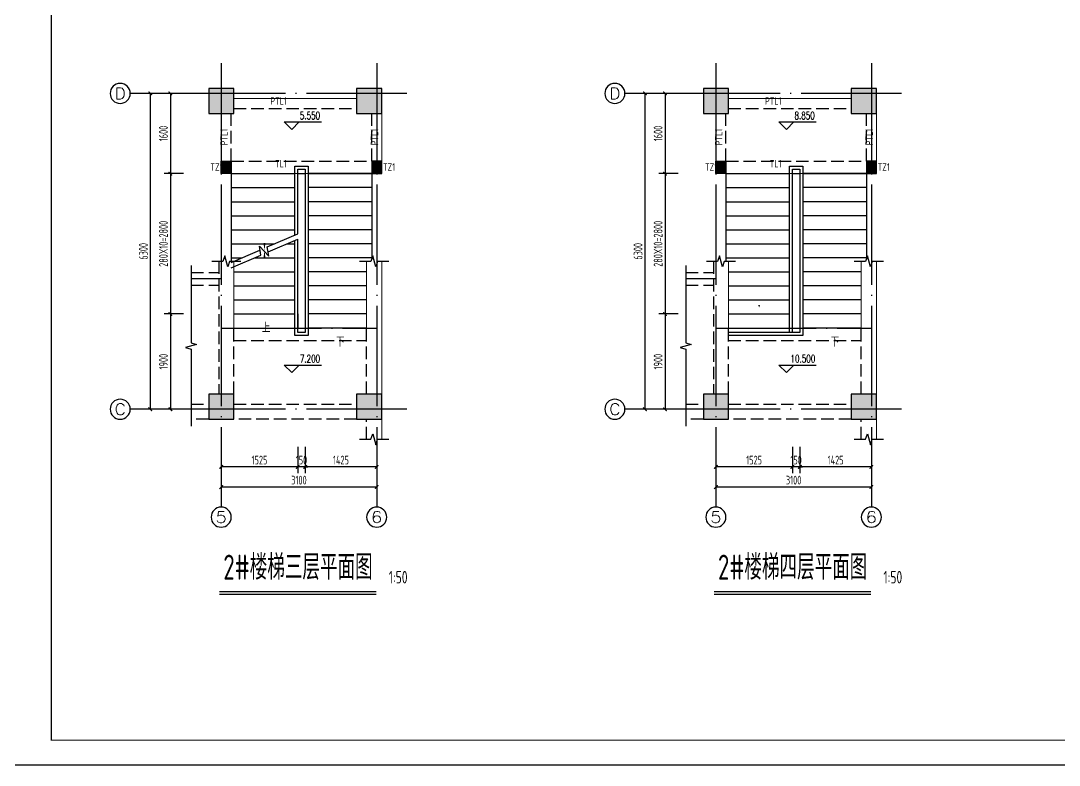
# Model space of a CAD drawing. Extents: x 9732137 to 18866768, y -962146 to 246094.
# Drawn here: x 9777696 to 9798401, y -648106 to -633256 of the extents above; entities that cross this region are included whole.
import ezdxf
from ezdxf.enums import TextEntityAlignment as Align

# ---------------------------------------------------------------- set-up
doc = ezdxf.new("R2010")
doc.units = 0
doc.header["$LTSCALE"] = 1000
for name, pattern in [('3', [500, 300, -200]), ('DASH', [0.35, 0.25, -0.1]), ('DOTE', [2.4200000000000004, 2, -0.2, 0.02, -0.2])]:
    doc.linetypes.add(name, pattern=pattern)
doc.layers.get('0').update_dxf_attribs({"linetype": 'CONTINUOUS'})
doc.layers.get('Defpoints').update_dxf_attribs({"linetype": 'CONTINUOUS'})
for name, color, linetype in [('1507', 6, 'CONTINUOUS'), ('AXIS', 1, 'DOTE'), ('AXIS_NUM', 7, 'CONTINUOUS'), ('AXIS_TEXT', 7, 'CONTINUOUS'), ('BORDER', 7, 'CONTINUOUS'), ('COLU', 7, 'CONTINUOUS'), ('DIM_ELEV', 3, 'CONTINUOUS'), ('DIM_SYMB', 3, 'CONTINUOUS'), ('NUM', 7, 'CONTINUOUS'), ('PUB_DIM', 3, 'CONTINUOUS'), ('PUB_TEXT', 7, 'CONTINUOUS'), ('STAIR', 2, 'CONTINUOUS'), ('THIN', 7, 'CONTINUOUS'), ('柱涂实', 54, 'CONTINUOUS'), ('梁虚线', 134, '3')]:
    doc.layers.add(name, color=color, linetype=linetype)
doc.layers.add('梁', color=4, linetype='CONTINUOUS', lineweight=18)
doc.styles.add('_TCH_AXIS', font='COMPLEX', dxfattribs={"bigfont": 'GBCBIG'})
doc.styles.add('_TCH_DIM', font='SIMPLEX', dxfattribs={"bigfont": 'GBCBIG'})
doc.styles.add('COMPLEX', font='COMPLEX')
doc.styles.add('DIM_FONT', font='SIMPLEX', dxfattribs={"width": 0.7, "bigfont": 'GBCBIG'})
doc.styles.add('TSSD_Label', font='Tssdeng.shx', dxfattribs={"width": 0.7, "bigfont": 'hztxt.shx'})
doc.styles.add('TSSD_Norm', font='Tssdeng.shx', dxfattribs={"width": 0.7, "bigfont": 'hztxt.shx'})
doc.styles.add('TSSD_Rein', font='Tssdeng.shx', dxfattribs={"width": 0.7, "bigfont": 'hztxt.shx'})
doc.dimstyles.new('_TCH_ARCH&&50', dxfattribs={"dimscale": 0.5, "dimtxt": 350, "dimasz": 100, "dimexe": 250, "dimexo": 300, "dimgap": 100, "dimtad": 1, "dimdec": 0, "dimzin": 0, "dimdsep": 46, "dimtxsty": 'DIM_FONT', "dimblk": 'ARCHTICK', "dimcen": 0.09, "dimclrt": 7, "dimazin": 2, "dimtfac": 1, "dimtdec": 0, "dimtix": 1, "dimtmove": 2, "dimatfit": 3, "dimfxl": 1, "dimtolj": 1, "dimtzin": 0, "dimarcsym": 0})

# ---------------------------------------------------------------- blocks, each defined once
blk = doc.blocks.new('_ArchTick')
at = {"color": 0, "linetype": 'ByBlock', "const_width": 0.5}
blk.add_lwpolyline([(-0.7071067811865476, -0.7071067811865476), (0.7071067811865476, 0.7071067811865476)], dxfattribs=at)
blk = doc.blocks.new('*D637')
at = {"layer": 'Defpoints', "color": 0}
for p in [(9780842.430678522, -634705.1994844822), (9780278.402950436, -641005.1994844824), (9780842.430678522, -641005.1994844824)]:
    blk.add_point(p, dxfattribs=at)
at = {"layer": 'PUB_DIM', "color": 0, "lineweight": -2}
for p, q in [((9780692.430678522, -634705.1994844822), (9780153.402950436, -634705.1994844822)), ((9780278.402950436, -634705.1994844822), (9780278.402950436, -641005.1994844824)), ((9780692.430678522, -641005.1994844824), (9780153.402950436, -641005.1994844824))]:
    blk.add_line(p, q, dxfattribs=at)
at = {"layer": 'PUB_DIM', "color": 0, "lineweight": -2, "xscale": 50, "yscale": 50, "zscale": 50}
for p, rotation in [((9780278.402950436, -634705.1994844822), 90), ((9780278.402950436, -641005.1994844824), 270)]:
    blk.add_blockref('_ArchTick', p, dxfattribs=dict(at, rotation=rotation))
at = {"layer": 'PUB_DIM', "color": 7, "insert": (9780140.902950436, -637855.1994844807), "char_height": 175, "attachment_point": 5, "rotation": 90, "style": 'TSSD_Rein'}
blk.add_mtext('\\A1;6300', dxfattribs=at)
blk = doc.blocks.new('*D638')
at = {"layer": 'Defpoints', "color": 0}
for p in [(9781092.430678522, -639105.1994844817), (9780678.402950436, -641005.1994844824), (9781092.430678522, -641005.1994844824)]:
    blk.add_point(p, dxfattribs=at)
at = {"layer": 'PUB_DIM', "color": 0, "lineweight": -2}
for p, q in [((9780942.430678522, -639105.1994844817), (9780553.402950436, -639105.1994844817)), ((9780678.402950436, -639105.1994844817), (9780678.402950436, -641005.1994844824)), ((9780942.430678522, -641005.1994844824), (9780553.402950436, -641005.1994844824))]:
    blk.add_line(p, q, dxfattribs=at)
at = {"layer": 'PUB_DIM', "color": 0, "lineweight": -2, "xscale": 50, "yscale": 50, "zscale": 50}
for p, rotation in [((9780678.402950436, -639105.1994844817), 90), ((9780678.402950436, -641005.1994844824), 270)]:
    blk.add_blockref('_ArchTick', p, dxfattribs=dict(at, rotation=rotation))
at = {"layer": 'PUB_DIM', "color": 7, "insert": (9780540.902950436, -640055.1994844804), "char_height": 175, "attachment_point": 5, "rotation": 90, "style": 'TSSD_Rein'}
blk.add_mtext('\\A1;1900', dxfattribs=at)
blk = doc.blocks.new('*D639')
at = {"layer": 'Defpoints', "color": 0}
for p in [(9781092.430678522, -636305.1989962012), (9780678.402950436, -639105.1994844817), (9781092.430678522, -639105.1994844817)]:
    blk.add_point(p, dxfattribs=at)
at = {"layer": 'PUB_DIM', "color": 0, "lineweight": -2}
for p, q in [((9780942.430678522, -636305.1989962012), (9780553.402950436, -636305.1989962012)), ((9780678.402950436, -636305.1989962012), (9780678.402950436, -639105.1994844817)), ((9780942.430678522, -639105.1994844817), (9780553.402950436, -639105.1994844817))]:
    blk.add_line(p, q, dxfattribs=at)
at = {"layer": 'PUB_DIM', "color": 0, "lineweight": -2, "xscale": 50, "yscale": 50, "zscale": 50}
for p, rotation in [((9780678.402950436, -636305.1989962012), 90), ((9780678.402950436, -639105.1994844817), 270)]:
    blk.add_blockref('_ArchTick', p, dxfattribs=dict(at, rotation=rotation))
at = {"layer": 'PUB_DIM', "color": 7, "insert": (9780540.902950436, -637705.1992403398), "char_height": 175, "attachment_point": 5, "rotation": 90, "style": 'TSSD_Rein'}
blk.add_mtext('\\A1;280X10=2800', dxfattribs=at)
blk = doc.blocks.new('*D640')
at = {"layer": 'Defpoints', "color": 0}
for p in [(9781092.430678522, -634705.1994844824), (9780678.402950436, -636305.1989962012), (9781092.430678522, -636305.1989962012)]:
    blk.add_point(p, dxfattribs=at)
at = {"layer": 'PUB_DIM', "color": 0, "lineweight": -2}
for p, q in [((9780942.430678522, -634705.1994844824), (9780553.402950436, -634705.1994844824)), ((9780678.402950436, -634705.1994844824), (9780678.402950436, -636305.1989962012)), ((9780942.430678522, -636305.1989962012), (9780553.402950436, -636305.1989962012))]:
    blk.add_line(p, q, dxfattribs=at)
at = {"layer": 'PUB_DIM', "color": 0, "lineweight": -2, "xscale": 50, "yscale": 50, "zscale": 50}
for p, rotation in [((9780678.402950436, -634705.1994844824), 90), ((9780678.402950436, -636305.1989962012), 270)]:
    blk.add_blockref('_ArchTick', p, dxfattribs=dict(at, rotation=rotation))
at = {"layer": 'PUB_DIM', "color": 7, "insert": (9780540.902950436, -635505.1992403402), "char_height": 175, "attachment_point": 5, "rotation": 90, "style": 'TSSD_Rein'}
blk.add_mtext('\\A1;1600', dxfattribs=at)
blk = doc.blocks.new('_AXISO')
blk.add_circle((0, 0), 0.5)
at = {"layer": 'AXIS_TEXT', "style": 'COMPLEX', "width": 1.041666666666667}
blk.add_attdef('A', text='', height=0.56, dxfattribs=at).set_placement((-0.25, -0.28), (0.25, -0.28), align=Align.FIT)
blk = doc.blocks.new('*D641')
at = {"layer": 'Defpoints', "color": 0}
for p in [(9781692.430678522, -642005.1994844826), (9784792.430678522, -642005.1994844826), (9781692.430678522, -642556.889027602)]:
    blk.add_point(p, dxfattribs=at)
at = {"layer": 'PUB_DIM', "color": 0, "lineweight": -2}
for p, q in [((9781692.430678522, -642155.1994844826), (9781692.430678522, -642681.889027602)), ((9784792.430678522, -642155.1994844826), (9784792.430678522, -642681.889027602)), ((9784792.430678522, -642556.889027602), (9781692.430678522, -642556.889027602))]:
    blk.add_line(p, q, dxfattribs=at)
at = {"layer": 'PUB_DIM', "color": 0, "lineweight": -2, "xscale": 50, "yscale": 50, "zscale": 50, "rotation": 180}
blk.add_blockref('_ArchTick', (9781692.430678522, -642556.889027602), dxfattribs=at)
at = {"layer": 'PUB_DIM', "color": 0, "lineweight": -2, "xscale": 50, "yscale": 50, "zscale": 50}
blk.add_blockref('_ArchTick', (9784792.430678522, -642556.889027602), dxfattribs=at)
at = {"layer": 'PUB_DIM', "color": 7, "insert": (9783242.430678522, -642419.389027602), "char_height": 175, "attachment_point": 5, "style": 'TSSD_Rein'}
blk.add_mtext('\\A1;3100', dxfattribs=at)
blk = doc.blocks.new('*D642')
at = {"layer": 'Defpoints', "color": 0}
for p in [(9783367.430678524, -641605.1994844826), (9784792.430678522, -641605.1994844824), (9783367.430678524, -642156.8890276018)]:
    blk.add_point(p, dxfattribs=at)
at = {"layer": 'PUB_DIM', "color": 0, "lineweight": -2}
for p, q in [((9783367.430678524, -641755.1994844826), (9783367.430678524, -642281.8890276018)), ((9784792.430678522, -641755.1994844824), (9784792.430678522, -642281.8890276016)), ((9784792.430678522, -642156.8890276016), (9783367.430678524, -642156.8890276018))]:
    blk.add_line(p, q, dxfattribs=at)
at = {"layer": 'PUB_DIM', "color": 0, "lineweight": -2, "xscale": 50, "yscale": 50, "zscale": 50}
for p, rotation in [((9783367.430678524, -642156.8890276018), 180.0000000000094), ((9784792.430678522, -642156.8890276016), 9.352518759442319e-12)]:
    blk.add_blockref('_ArchTick', p, dxfattribs=dict(at, rotation=rotation))
at = {"layer": 'PUB_DIM', "color": 7, "insert": (9784079.930678524, -642019.3890276017), "char_height": 175, "attachment_point": 5, "style": 'TSSD_Rein'}
blk.add_mtext('\\A1;1425', dxfattribs=at)
blk = doc.blocks.new('*D643')
at = {"layer": 'Defpoints', "color": 0}
for p in [(9783217.430678524, -641605.1994844826), (9783367.430678524, -641605.1994844826), (9783217.430678524, -642156.889027602)]:
    blk.add_point(p, dxfattribs=at)
at = {"layer": 'PUB_DIM', "color": 0, "lineweight": -2}
for p, q in [((9783217.430678524, -641755.1994844826), (9783217.430678524, -642281.889027602)), ((9783367.430678524, -641755.1994844826), (9783367.430678524, -642281.889027602)), ((9783217.430678524, -642156.889027602), (9783167.430678524, -642156.889027602)), ((9783367.430678524, -642156.889027602), (9783217.430678524, -642156.889027602)), ((9783367.430678524, -642156.889027602), (9783417.430678524, -642156.889027602))]:
    blk.add_line(p, q, dxfattribs=at)
at = {"layer": 'PUB_DIM', "color": 0, "lineweight": -2, "xscale": 50, "yscale": 50, "zscale": 50}
blk.add_blockref('_ArchTick', (9783217.430678524, -642156.889027602), dxfattribs=at)
at = {"layer": 'PUB_DIM', "color": 0, "lineweight": -2, "xscale": 50, "yscale": 50, "zscale": 50, "rotation": 180}
blk.add_blockref('_ArchTick', (9783367.430678524, -642156.889027602), dxfattribs=at)
at = {"layer": 'PUB_DIM', "color": 7, "insert": (9783292.430678524, -642019.389027602), "char_height": 175, "attachment_point": 5, "style": 'TSSD_Rein'}
blk.add_mtext('\\A1;150', dxfattribs=at)
blk = doc.blocks.new('*D644')
at = {"layer": 'Defpoints', "color": 0}
for p in [(9781692.430678522, -641605.1994844826), (9783217.430678524, -641605.1994844826), (9781692.430678522, -642156.889027602)]:
    blk.add_point(p, dxfattribs=at)
at = {"layer": 'PUB_DIM', "color": 0, "lineweight": -2}
for p, q in [((9781692.430678522, -641755.1994844826), (9781692.430678522, -642281.889027602)), ((9783217.430678524, -641755.1994844826), (9783217.430678524, -642281.889027602)), ((9783217.430678524, -642156.889027602), (9781692.430678522, -642156.889027602))]:
    blk.add_line(p, q, dxfattribs=at)
at = {"layer": 'PUB_DIM', "color": 0, "lineweight": -2, "xscale": 50, "yscale": 50, "zscale": 50, "rotation": 180}
blk.add_blockref('_ArchTick', (9781692.430678522, -642156.889027602), dxfattribs=at)
at = {"layer": 'PUB_DIM', "color": 0, "lineweight": -2, "xscale": 50, "yscale": 50, "zscale": 50}
blk.add_blockref('_ArchTick', (9783217.430678524, -642156.889027602), dxfattribs=at)
at = {"layer": 'PUB_DIM', "color": 7, "insert": (9782454.930678524, -642019.389027602), "char_height": 175, "attachment_point": 5, "style": 'TSSD_Rein'}
blk.add_mtext('\\A1;1525', dxfattribs=at)
blk = doc.blocks.new('*D645')
at = {"layer": 'Defpoints', "color": 0}
for p in [(9790705.190028021, -634705.1994844822), (9790141.162299935, -641005.1994844824), (9790705.190028021, -641005.1994844824)]:
    blk.add_point(p, dxfattribs=at)
at = {"layer": 'PUB_DIM', "color": 0, "lineweight": -2}
for p, q in [((9790555.190028021, -634705.1994844822), (9790016.162299935, -634705.1994844822)), ((9790141.162299935, -634705.1994844822), (9790141.162299935, -641005.1994844824)), ((9790555.190028021, -641005.1994844824), (9790016.162299935, -641005.1994844824))]:
    blk.add_line(p, q, dxfattribs=at)
at = {"layer": 'PUB_DIM', "color": 0, "lineweight": -2, "xscale": 50, "yscale": 50, "zscale": 50}
for p, rotation in [((9790141.162299935, -634705.1994844822), 90), ((9790141.162299935, -641005.1994844824), 270)]:
    blk.add_blockref('_ArchTick', p, dxfattribs=dict(at, rotation=rotation))
at = {"layer": 'PUB_DIM', "color": 7, "insert": (9790003.662299935, -637855.1994844807), "char_height": 175, "attachment_point": 5, "rotation": 90, "style": 'TSSD_Rein'}
blk.add_mtext('\\A1;6300', dxfattribs=at)
blk = doc.blocks.new('*D646')
at = {"layer": 'Defpoints', "color": 0}
for p in [(9790955.190028021, -639105.1994844817), (9790541.162299935, -641005.1994844824), (9790955.190028021, -641005.1994844824)]:
    blk.add_point(p, dxfattribs=at)
at = {"layer": 'PUB_DIM', "color": 0, "lineweight": -2}
for p, q in [((9790805.190028021, -639105.1994844817), (9790416.162299935, -639105.1994844817)), ((9790541.162299935, -639105.1994844817), (9790541.162299935, -641005.1994844824)), ((9790805.190028021, -641005.1994844824), (9790416.162299935, -641005.1994844824))]:
    blk.add_line(p, q, dxfattribs=at)
at = {"layer": 'PUB_DIM', "color": 0, "lineweight": -2, "xscale": 50, "yscale": 50, "zscale": 50}
for p, rotation in [((9790541.162299935, -639105.1994844817), 90), ((9790541.162299935, -641005.1994844824), 270)]:
    blk.add_blockref('_ArchTick', p, dxfattribs=dict(at, rotation=rotation))
at = {"layer": 'PUB_DIM', "color": 7, "insert": (9790403.662299935, -640055.1994844804), "char_height": 175, "attachment_point": 5, "rotation": 90, "style": 'TSSD_Rein'}
blk.add_mtext('\\A1;1900', dxfattribs=at)
blk = doc.blocks.new('*D647')
at = {"layer": 'Defpoints', "color": 0}
for p in [(9790955.190028021, -636305.1989962012), (9790541.162299935, -639105.1994844817), (9790955.190028021, -639105.1994844817)]:
    blk.add_point(p, dxfattribs=at)
at = {"layer": 'PUB_DIM', "color": 0, "lineweight": -2}
for p, q in [((9790805.190028021, -636305.1989962012), (9790416.162299935, -636305.1989962012)), ((9790541.162299935, -636305.1989962012), (9790541.162299935, -639105.1994844817)), ((9790805.190028021, -639105.1994844817), (9790416.162299935, -639105.1994844817))]:
    blk.add_line(p, q, dxfattribs=at)
at = {"layer": 'PUB_DIM', "color": 0, "lineweight": -2, "xscale": 50, "yscale": 50, "zscale": 50}
for p, rotation in [((9790541.162299935, -636305.1989962012), 90), ((9790541.162299935, -639105.1994844817), 270)]:
    blk.add_blockref('_ArchTick', p, dxfattribs=dict(at, rotation=rotation))
at = {"layer": 'PUB_DIM', "color": 7, "insert": (9790403.662299935, -637705.1992403398), "char_height": 175, "attachment_point": 5, "rotation": 90, "style": 'TSSD_Rein'}
blk.add_mtext('\\A1;280X10=2800', dxfattribs=at)
blk = doc.blocks.new('*D648')
at = {"layer": 'Defpoints', "color": 0}
for p in [(9790955.190028021, -634705.1994844824), (9790541.162299935, -636305.1989962012), (9790955.190028021, -636305.1989962012)]:
    blk.add_point(p, dxfattribs=at)
at = {"layer": 'PUB_DIM', "color": 0, "lineweight": -2}
for p, q in [((9790805.190028021, -634705.1994844824), (9790416.162299935, -634705.1994844824)), ((9790541.162299935, -634705.1994844824), (9790541.162299935, -636305.1989962012)), ((9790805.190028021, -636305.1989962012), (9790416.162299935, -636305.1989962012))]:
    blk.add_line(p, q, dxfattribs=at)
at = {"layer": 'PUB_DIM', "color": 0, "lineweight": -2, "xscale": 50, "yscale": 50, "zscale": 50}
for p, rotation in [((9790541.162299935, -634705.1994844824), 90), ((9790541.162299935, -636305.1989962012), 270)]:
    blk.add_blockref('_ArchTick', p, dxfattribs=dict(at, rotation=rotation))
at = {"layer": 'PUB_DIM', "color": 7, "insert": (9790403.662299935, -635505.1992403402), "char_height": 175, "attachment_point": 5, "rotation": 90, "style": 'TSSD_Rein'}
blk.add_mtext('\\A1;1600', dxfattribs=at)
blk = doc.blocks.new('*D649')
at = {"layer": 'Defpoints', "color": 0}
for p in [(9791555.190028021, -642005.1994844826), (9794655.190028021, -642005.1994844826), (9791555.190028021, -642556.889027602)]:
    blk.add_point(p, dxfattribs=at)
at = {"layer": 'PUB_DIM', "color": 0, "lineweight": -2}
for p, q in [((9791555.190028021, -642155.1994844826), (9791555.190028021, -642681.889027602)), ((9794655.190028021, -642155.1994844826), (9794655.190028021, -642681.889027602)), ((9794655.190028021, -642556.889027602), (9791555.190028021, -642556.889027602))]:
    blk.add_line(p, q, dxfattribs=at)
at = {"layer": 'PUB_DIM', "color": 0, "lineweight": -2, "xscale": 50, "yscale": 50, "zscale": 50, "rotation": 180}
blk.add_blockref('_ArchTick', (9791555.190028021, -642556.889027602), dxfattribs=at)
at = {"layer": 'PUB_DIM', "color": 0, "lineweight": -2, "xscale": 50, "yscale": 50, "zscale": 50}
blk.add_blockref('_ArchTick', (9794655.190028021, -642556.889027602), dxfattribs=at)
at = {"layer": 'PUB_DIM', "color": 7, "insert": (9793105.190028021, -642419.389027602), "char_height": 175, "attachment_point": 5, "style": 'TSSD_Rein'}
blk.add_mtext('\\A1;3100', dxfattribs=at)
blk = doc.blocks.new('*D650')
at = {"layer": 'Defpoints', "color": 0}
for p in [(9793230.190028023, -641605.1994844826), (9794655.190028021, -641605.1994844824), (9793230.190028023, -642156.8890276018)]:
    blk.add_point(p, dxfattribs=at)
at = {"layer": 'PUB_DIM', "color": 0, "lineweight": -2}
for p, q in [((9793230.190028023, -641755.1994844826), (9793230.190028023, -642281.8890276018)), ((9794655.190028021, -641755.1994844824), (9794655.190028021, -642281.8890276016)), ((9794655.190028021, -642156.8890276016), (9793230.190028023, -642156.8890276018))]:
    blk.add_line(p, q, dxfattribs=at)
at = {"layer": 'PUB_DIM', "color": 0, "lineweight": -2, "xscale": 50, "yscale": 50, "zscale": 50}
for p, rotation in [((9793230.190028023, -642156.8890276018), 180.0000000000094), ((9794655.190028021, -642156.8890276016), 9.352518759442319e-12)]:
    blk.add_blockref('_ArchTick', p, dxfattribs=dict(at, rotation=rotation))
at = {"layer": 'PUB_DIM', "color": 7, "insert": (9793942.690028023, -642019.3890276017), "char_height": 175, "attachment_point": 5, "style": 'TSSD_Rein'}
blk.add_mtext('\\A1;1425', dxfattribs=at)
blk = doc.blocks.new('*D651')
at = {"layer": 'Defpoints', "color": 0}
for p in [(9793080.190028023, -641605.1994844826), (9793230.190028023, -641605.1994844826), (9793080.190028023, -642156.889027602)]:
    blk.add_point(p, dxfattribs=at)
at = {"layer": 'PUB_DIM', "color": 0, "lineweight": -2}
for p, q in [((9793080.190028023, -641755.1994844826), (9793080.190028023, -642281.889027602)), ((9793230.190028023, -641755.1994844826), (9793230.190028023, -642281.889027602)), ((9793080.190028023, -642156.889027602), (9793030.190028023, -642156.889027602)), ((9793230.190028023, -642156.889027602), (9793080.190028023, -642156.889027602)), ((9793230.190028023, -642156.889027602), (9793280.190028023, -642156.889027602))]:
    blk.add_line(p, q, dxfattribs=at)
at = {"layer": 'PUB_DIM', "color": 0, "lineweight": -2, "xscale": 50, "yscale": 50, "zscale": 50}
blk.add_blockref('_ArchTick', (9793080.190028023, -642156.889027602), dxfattribs=at)
at = {"layer": 'PUB_DIM', "color": 0, "lineweight": -2, "xscale": 50, "yscale": 50, "zscale": 50, "rotation": 180}
blk.add_blockref('_ArchTick', (9793230.190028023, -642156.889027602), dxfattribs=at)
at = {"layer": 'PUB_DIM', "color": 7, "insert": (9793155.190028023, -642019.389027602), "char_height": 175, "attachment_point": 5, "style": 'TSSD_Rein'}
blk.add_mtext('\\A1;150', dxfattribs=at)
blk = doc.blocks.new('*D652')
at = {"layer": 'Defpoints', "color": 0}
for p in [(9791555.190028021, -641605.1994844826), (9793080.190028023, -641605.1994844826), (9791555.190028021, -642156.889027602)]:
    blk.add_point(p, dxfattribs=at)
at = {"layer": 'PUB_DIM', "color": 0, "lineweight": -2}
for p, q in [((9791555.190028021, -641755.1994844826), (9791555.190028021, -642281.889027602)), ((9793080.190028023, -641755.1994844826), (9793080.190028023, -642281.889027602)), ((9793080.190028023, -642156.889027602), (9791555.190028021, -642156.889027602))]:
    blk.add_line(p, q, dxfattribs=at)
at = {"layer": 'PUB_DIM', "color": 0, "lineweight": -2, "xscale": 50, "yscale": 50, "zscale": 50, "rotation": 180}
blk.add_blockref('_ArchTick', (9791555.190028021, -642156.889027602), dxfattribs=at)
at = {"layer": 'PUB_DIM', "color": 0, "lineweight": -2, "xscale": 50, "yscale": 50, "zscale": 50}
blk.add_blockref('_ArchTick', (9793080.190028023, -642156.889027602), dxfattribs=at)
at = {"layer": 'PUB_DIM', "color": 7, "insert": (9792317.690028023, -642019.389027602), "char_height": 175, "attachment_point": 5, "style": 'TSSD_Rein'}
blk.add_mtext('\\A1;1525', dxfattribs=at)

msp = doc.modelspace()

# ---------------------------------------------------------------- hatches: boundary and pattern name
at = {"layer": '1507'}
for points in [[(9781892.430679964, -636305.1994881008), (9781692.430682007, -636305.1994881008), (9781692.430682007, -636055.1994881008), (9781892.430679964, -636055.1994881008)], [(9784692.430679964, -636305.1994881008), (9784892.43067792, -636305.1994881008), (9784892.43067792, -636055.1994881008), (9784692.430679964, -636055.1994881008)], [(9791755.190029463, -636305.1994881008), (9791555.190031506, -636305.1994881008), (9791555.190031506, -636055.1994881008), (9791755.190029463, -636055.1994881008)], [(9794555.190029463, -636305.1994881008), (9794755.19002742, -636305.1994881008), (9794755.19002742, -636055.1994881008), (9794555.190029463, -636055.1994881008)]]:
    msp.add_hatch(color=256, dxfattribs=at).paths.add_polyline_path(points)
at = {"layer": '柱涂实'}
for points in [[(9781942.430678522, -635105.1994844824), (9781942.430678522, -634605.1994844824), (9781442.430678522, -634605.1994844824), (9781442.430678522, -635105.1994844824)], [(9784892.430678522, -635105.1994844824), (9784892.430678522, -634605.1994844824), (9784392.430678522, -634605.1994844824), (9784392.430678522, -635105.1994844824)], [(9791805.190028021, -635105.1994844824), (9791805.190028021, -634605.1994844824), (9791305.190028021, -634605.1994844824), (9791305.190028021, -635105.1994844824)], [(9794755.190028021, -635105.1994844824), (9794755.190028021, -634605.1994844824), (9794255.190028021, -634605.1994844824), (9794255.190028021, -635105.1994844824)], [(9781942.430678522, -641205.1994844824), (9781942.430678522, -640705.1994844824), (9781442.430678522, -640705.1994844824), (9781442.430678522, -641205.1994844824)], [(9784892.430678522, -641205.1994844824), (9784892.430678522, -640705.1994844824), (9784392.430678522, -640705.1994844824), (9784392.430678522, -641205.1994844824)], [(9791805.190028021, -641205.1994844824), (9791805.190028021, -640705.1994844824), (9791305.190028021, -640705.1994844824), (9791305.190028021, -641205.1994844824)], [(9794755.190028021, -641205.1994844824), (9794755.190028021, -640705.1994844824), (9794255.190028021, -640705.1994844824), (9794255.190028021, -641205.1994844824)]]:
    msp.add_hatch(color=256, dxfattribs=at).paths.add_polyline_path(points)

# ---------------------------------------------------------------- linework, layer by layer
at = {"layer": '1507'}
for points in [[(9781892.430679964, -636305.1994881008), (9781692.430682007, -636305.1994881008), (9781692.430682007, -636055.1994881008), (9781892.430679964, -636055.1994881008)], [(9784692.430679964, -636305.1994881008), (9784892.43067792, -636305.1994881008), (9784892.43067792, -636055.1994881008), (9784692.430679964, -636055.1994881008)], [(9791755.190029463, -636305.1994881008), (9791555.190031506, -636305.1994881008), (9791555.190031506, -636055.1994881008), (9791755.190029463, -636055.1994881008)], [(9794555.190029463, -636305.1994881008), (9794755.19002742, -636305.1994881008), (9794755.19002742, -636055.1994881008), (9794555.190029463, -636055.1994881008)]]:
    msp.add_lwpolyline(points, close=True, dxfattribs=at)
at = {"layer": 'AXIS'}
for p, q in [((9781692.430678522, -634105.1994844824), (9781692.430678522, -641605.1994844824)), ((9784792.430678522, -634105.1994844824), (9784792.430678522, -641605.1994844824)), ((9791555.190028021, -634105.1994844824), (9791555.190028021, -641605.1994844824)), ((9794655.190028021, -634105.1994844824), (9794655.190028021, -641605.1994844824)), ((9785392.430678522, -634705.1994844824), (9781092.430678522, -634705.1994844824)), ((9795255.190028021, -634705.1994844824), (9790955.190028021, -634705.1994844824)), ((9781692.430678522, -638405.1994844824), (9781092.430678522, -638405.1994844824)), ((9791555.190028021, -638405.1994844824), (9790955.190028021, -638405.1994844824)), ((9781692.430678522, -639385.1994844824, 1e-08), (9784792.430678522, -639385.1994844824, 1e-08)), ((9791555.190028021, -639385.1994844824, 1e-08), (9794655.190028021, -639385.1994844824, 1e-08)), ((9785392.430678522, -641005.1994844824), (9781092.430678522, -641005.1994844824)), ((9795255.190028021, -641005.1994844824), (9790955.190028021, -641005.1994844824))]:
    msp.add_line(p, q, dxfattribs=at)
at = {"layer": 'AXIS_NUM'}
for p, q in [((9781092.430678522, -634705.1994844824), (9779878.402950436, -634705.1994844822)), ((9790955.190028021, -634705.1994844824), (9789741.162299935, -634705.1994844822)), ((9781092.430678522, -641005.1994844824), (9779878.402950436, -641005.1994844824)), ((9790955.190028021, -641005.1994844824), (9789741.162299935, -641005.1994844824)), ((9781692.430678522, -641605.1994844824), (9781692.430678522, -642956.889027602)), ((9784792.430678522, -641605.1994844824), (9784792.430678522, -642956.889027602)), ((9791555.190028021, -641605.1994844824), (9791555.190028021, -642956.889027602)), ((9794655.190028021, -641605.1994844824), (9794655.190028021, -642956.889027602))]:
    msp.add_line(p, q, dxfattribs=at)
at = {"layer": 'BORDER'}
msp.add_lwpolyline([(9777056.781800099, -648106.2808422018), (9777056.781800099, -618406.2808422018), (9819106.781800099, -618406.2808422018), (9819106.781800099, -648106.2808422018)], close=True, dxfattribs=at)
at = {"layer": 'BORDER', "const_width": 25}
msp.add_lwpolyline([(9778306.781800099, -647606.2808422018), (9778306.781800099, -618906.2808422018), (9818606.781800099, -618906.2808422018), (9818606.781800099, -647606.2808422018)], close=True, dxfattribs=at)
at = {"layer": 'COLU', "ltscale": 0.9999999776482582, "elevation": 1e-08}
for points in [[(9781942.430678522, -635105.1994844824), (9781942.430678522, -634605.1994844824), (9781442.430678522, -634605.1994844824), (9781442.430678522, -635105.1994844824)], [(9784892.430678522, -635105.1994844824), (9784892.430678522, -634605.1994844824), (9784392.430678522, -634605.1994844824), (9784392.430678522, -635105.1994844824)], [(9791805.190028021, -635105.1994844824), (9791805.190028021, -634605.1994844824), (9791305.190028021, -634605.1994844824), (9791305.190028021, -635105.1994844824)], [(9794755.190028021, -635105.1994844824), (9794755.190028021, -634605.1994844824), (9794255.190028021, -634605.1994844824), (9794255.190028021, -635105.1994844824)], [(9781942.430678522, -641205.1994844824), (9781942.430678522, -640705.1994844824), (9781442.430678522, -640705.1994844824), (9781442.430678522, -641205.1994844824)], [(9784892.430678522, -641205.1994844824), (9784892.430678522, -640705.1994844824), (9784392.430678522, -640705.1994844824), (9784392.430678522, -641205.1994844824)], [(9791805.190028021, -641205.1994844824), (9791805.190028021, -640705.1994844824), (9791305.190028021, -640705.1994844824), (9791305.190028021, -641205.1994844824)], [(9794755.190028021, -641205.1994844824), (9794755.190028021, -640705.1994844824), (9794255.190028021, -640705.1994844824), (9794255.190028021, -641205.1994844824)]]:
    msp.add_lwpolyline(points, close=True, dxfattribs=at)
at = {"layer": 'DIM_ELEV'}
for p, q in [((9783097.671531746, -635425.2568976923), (9782947.671531746, -635275.2568976923)), ((9782947.671531746, -635275.2568976923), (9783694.98993047, -635275.2568976923)), ((9783097.671531746, -635425.2568976923), (9783247.671531746, -635275.2568976923)), ((9792960.430881245, -635425.2568976923), (9792810.430881245, -635275.2568976923)), ((9792810.430881245, -635275.2568976923), (9793557.749279968, -635275.2568976923)), ((9792960.430881245, -635425.2568976923), (9793110.430881245, -635275.2568976923)), ((9783097.671531746, -640273.759136223), (9782947.671531746, -640123.759136223)), ((9782947.671531746, -640123.759136223), (9783694.98993047, -640123.759136223)), ((9783097.671531746, -640273.759136223), (9783247.671531746, -640123.759136223)), ((9792960.430881245, -640273.759136223), (9792810.430881245, -640123.759136223)), ((9792810.430881245, -640123.759136223), (9793557.749279968, -640123.759136223)), ((9792960.430881245, -640273.759136223), (9793110.430881245, -640123.759136223))]:
    msp.add_line(p, q, dxfattribs=at)
at = {"layer": 'DIM_SYMB', "color": 0}
for points in [[(9784029.930678627, -639525.1994842892, 0, 0, 0), (9784029.930678627, -635555.1994842892, 0, 0, 0), (9782554.930678627, -635555.1994842892, 0, 0, 0), (9782554.930678627, -637838.1639392963, 0, 40.00000000000001, 0), (9782554.930678627, -637688.1639392963, 0, 0, 0)], [(9793892.690028125, -639525.1994842892, 0, 0, 0), (9793892.690028125, -635555.1994842892, 0, 0, 0), (9792417.690028125, -635555.1994842892, 0, 0, 0), (9792417.690028144, -639077.0501316966, 0, 40.00000000000001, 0), (9792417.690028144, -638927.0501316966, 0, 0, 0)], [(9782554.930678627, -639245.1994842892, 0, 0, 0), (9782554.930678627, -637838.1639392963, 0, 40.00000000000001, 0), (9782554.930678627, -637988.1639392963, 0, 0, 0)]]:
    msp.add_lwpolyline(points, format="xyseb", dxfattribs=at)
at = {"layer": 'NUM', "const_width": 25}
for points in [[(9781655.206905894, -644644.0894591329), (9784783.816254273, -644644.0894591329)], [(9791517.966255393, -644644.0894591329), (9794646.575603772, -644644.0894591329)]]:
    msp.add_lwpolyline(points, dxfattribs=at)
at = {"layer": 'NUM'}
for points in [[(9781655.206905894, -644694.0894591329), (9784783.816254273, -644694.0894591329)], [(9791517.966255393, -644694.0894591329), (9794646.575603772, -644694.0894591329)]]:
    msp.add_lwpolyline(points, dxfattribs=at)
at = {"layer": 'STAIR'}
for p, q in [((9783157.430678226, -637529.3506427751), (9783157.430678481, -636155.1994830944)), ((9783157.430678481, -636155.1994830944), (9783427.430678776, -636155.1994830944)), ((9783217.430678824, -637503.3243343084), (9783217.430678776, -636215.1994877447)), ((9783217.430678776, -636215.1994877447), (9783367.430678776, -636215.1994877447)), ((9783367.430678776, -636215.1994877447), (9783367.430678776, -639475.1994830944)), ((9783427.430678776, -636155.1994830944), (9783427.430678776, -639535.1994830944)), ((9793020.190027364, -639475.1994830945), (9793020.19002798, -636155.1994830944)), ((9793020.19002798, -636155.1994830944), (9793290.190028274, -636155.1994830944)), ((9793080.190028394, -639475.1994830945), (9793080.190028274, -636215.1994877447)), ((9793080.190028274, -636215.1994877447), (9793230.190028274, -636215.1994877447)), ((9793230.190028274, -636215.1994877447), (9793230.190028274, -639475.1994830944)), ((9793290.190028274, -636155.1994830944), (9793290.190028274, -639535.1994830944)), ((9781892.430678627, -636305.1994842892), (9783157.430678226, -636305.1994842701)), ((9781892.430678627, -636305.1994842892), (9783157.430678228, -636305.1994842569)), ((9781892.430678627, -636305.1994842892), (9781892.430678627, -638056.3833834685)), ((9783217.430678582, -637503.3243344132), (9783217.430678627, -636305.1994842892)), ((9783217.430678824, -636305.1994842569), (9783367.430678738, -636305.1994846541)), ((9783367.430678627, -636305.1994842892), (9783367.430678627, -639385.1994842892)), ((9784692.430678627, -636305.1994842892), (9783427.430678805, -636305.1994842701)), ((9783427.430678805, -636305.1994846554), (9784692.430678627, -636305.1994842892)), ((9784692.430678627, -636305.1994842892), (9784692.430678627, -638009.2405259977)), ((9791755.190028125, -636305.1994842892), (9793020.190027725, -636305.1994842701)), ((9791755.190028125, -636305.1994842892), (9793020.190027727, -636305.1994842569)), ((9791755.190028125, -636305.1994842892), (9791755.190028125, -638056.3833834685)), ((9793080.19002808, -637503.3243344132), (9793080.190028125, -636305.1994842892)), ((9793080.190028323, -636305.1994842569), (9793230.190028237, -636305.1994846541)), ((9793230.190028125, -636305.1994842892), (9793230.190028125, -639385.1994842892)), ((9794555.190028125, -636305.1994842892), (9793290.190028304, -636305.1994842701)), ((9793290.190028304, -636305.1994846554), (9794555.190028125, -636305.1994842892)), ((9794555.190028125, -636305.1994842892), (9794555.190028125, -638009.2405259977)), ((9781892.430678627, -636585.1994842892), (9783157.430678226, -636585.1994842701)), ((9784692.430678627, -636585.1994842892), (9783427.430678805, -636585.1994842701)), ((9791755.190028125, -636585.1994842892), (9793020.190027725, -636585.1994842701)), ((9794555.190028125, -636585.1994842892), (9793290.190028304, -636585.1994842701)), ((9781892.430678627, -636865.1994842892), (9783157.430678226, -636865.1994842701)), ((9784692.430678627, -636865.1994842892), (9783427.430678805, -636865.1994842701)), ((9791755.190028125, -636865.1994842892), (9793020.190027725, -636865.1994842701)), ((9794555.190028125, -636865.1994842892), (9793290.190028304, -636865.1994842701)), ((9781892.430678627, -637145.1994842892), (9783157.430678226, -637145.1994842701)), ((9784692.430678627, -637145.1994842892), (9783427.430678805, -637145.1994842701)), ((9791755.190028125, -637145.1994842892), (9793020.190027725, -637145.1994842701)), ((9794555.190028125, -637145.1994842892), (9793290.190028304, -637145.1994842701)), ((9781892.430678627, -637425.1994842892), (9783157.430678226, -637425.1994842701)), ((9782611.433895653, -637766.1886526808), (9783217.430678582, -637503.3243352564)), ((9784692.430678627, -637425.1994842892), (9783427.430678805, -637425.1994842701)), ((9791755.190028125, -637425.1994842892), (9793020.190027725, -637425.1994842701)), ((9794555.190028125, -637425.1994842892), (9793290.190028304, -637425.1994842701)), ((9781892.430678627, -637705.1994842892), (9782752.035859538, -637705.1994843935)), ((9782626.646607898, -637868.5924659243), (9783217.430678582, -637612.32699496)), ((9783003.32619146, -637705.1994843895), (9783157.430678226, -637705.1994842701)), ((9783157.430678481, -639535.1994830944), (9783157.430678228, -637638.3533034604)), ((9783217.430678627, -639105.1994842892), (9783217.430678582, -637612.3269951834)), ((9783217.430678776, -639475.1994830944), (9783217.430678824, -637612.3269950786)), ((9784692.430678627, -637705.1994842892), (9783427.430678805, -637705.1994842701)), ((9791755.190028125, -637705.1994842892), (9793020.190027693, -637705.1994844427)), ((9794555.190028125, -637705.1994842892), (9793290.190028304, -637705.1994842701)), ((9781892.430678582, -638078.0719735122), (9782464.906637952, -637829.7480453626)), ((9781892.430678582, -638187.0746334472), (9782480.1193502, -637932.1518586302)), ((9782480.1193502, -637932.1518586302), (9782453.900007611, -637755.6572958289)), ((9782453.900007611, -637755.6572958289), (9782638.877628883, -637950.9251176167)), ((9782638.877628883, -637950.9251176167), (9782611.433895653, -637766.1886526808)), ((9781892.430678627, -637985.1994842892), (9782106.535165546, -637985.1994837199)), ((9782357.825500418, -637985.199483716), (9783157.430678226, -637985.1994842701)), ((9784692.430678627, -637985.1994842892), (9783427.430678805, -637985.1994842701)), ((9791755.190028125, -637985.1994842892), (9793020.190027641, -637985.1994809257)), ((9794555.190028125, -637985.1994842892), (9793290.190028304, -637985.1994842701)), ((9781942.430678522, -638265.1994842885), (9783157.430678226, -638265.1994842701)), ((9784592.430678522, -638265.1994842878), (9783427.430678805, -638265.1994842701)), ((9791805.190028021, -638265.1994842885), (9793020.190027725, -638265.1994842701)), ((9794455.190028021, -638265.1994842878), (9793290.190028304, -638265.1994842701)), ((9781942.430678522, -638545.1994842885), (9783157.430678226, -638545.1994842701)), ((9784592.430678522, -638545.1994842878), (9783427.430678805, -638545.1994842701)), ((9791805.190028021, -638545.1994842885), (9793020.190027725, -638545.1994842701)), ((9794455.190028021, -638545.1994842878), (9793290.190028304, -638545.1994842701)), ((9781942.430678522, -638825.1994842883), (9783157.430678226, -638825.1994842701)), ((9784592.430678522, -638825.1994842878), (9783427.430678805, -638825.1994842701)), ((9791805.190028021, -638825.1994842883), (9793020.190027725, -638825.1994842701)), ((9794455.190028021, -638825.1994842878), (9793290.190028304, -638825.1994842701)), ((9781942.430678522, -639105.1994842885), (9783157.430678226, -639105.1994842701)), ((9783217.430678627, -639105.1994842892), (9783217.430678627, -639385.1994842892)), ((9784592.430678522, -639105.1994842876), (9783427.430678805, -639105.1994842701)), ((9791805.190028021, -639105.1994842885), (9793020.190027725, -639105.1994842701)), ((9794455.190028021, -639105.1994842876), (9793290.190028304, -639105.1994842701)), ((9783217.430678627, -639385.1994842892), (9783367.430678627, -639385.1994842892)), ((9784592.430678522, -639385.1994842876), (9783427.430678805, -639385.1994842701)), ((9794455.190028021, -639385.1994842876), (9793290.190028304, -639385.1994842701)), ((9783427.430678776, -639535.1994830944), (9783157.430678481, -639535.1994830944)), ((9783367.430678776, -639475.1994830944), (9783217.430678776, -639475.1994830944)), ((9793230.190028274, -639475.1994830944), (9791805.190028021, -639475.1994830945)), ((9793290.190028274, -639535.1994830944), (9791805.190028021, -639535.1994830944))]:
    msp.add_line(p, q, dxfattribs=at)
at = {"layer": 'THIN'}
for points in [[(9781092.430678522, -638140.1994844824), (9781092.430678522, -639677.6994844824), (9781202.430678522, -639712.6994844824), (9780982.430678522, -639772.6994844824), (9781092.430678522, -639807.6994844824), (9781092.430678522, -641345.1994844824)], [(9782082.430678522, -638056.3833834685), (9781857.430678522, -638056.3833834685), (9781822.430678522, -638166.3833834685), (9781762.430678522, -637946.3833834685), (9781727.430678522, -638056.3833834685), (9781502.430678522, -638056.3833834685)], [(9790955.190028021, -638140.1994844824), (9790955.190028021, -639677.6994844824), (9791065.190028021, -639712.6994844824), (9790845.190028021, -639772.6994844824), (9790955.190028021, -639807.6994844824), (9790955.190028021, -641345.1994844824)], [(9791945.190028021, -638056.3833834685), (9791720.190028021, -638056.3833834685), (9791685.190028021, -638166.3833834685), (9791625.190028021, -637946.3833834685), (9791590.190028021, -638056.3833834685), (9791365.190028021, -638056.3833834685)], [(9784452.430678522, -641605.1994844824), (9784677.430678522, -641605.1994844824), (9784712.430678522, -641495.1994844824), (9784772.430678522, -641715.1994844824), (9784807.430678522, -641605.1994844824), (9785032.430678522, -641605.1994844824)], [(9794315.190028021, -641605.1994844824), (9794540.190028021, -641605.1994844824), (9794575.190028021, -641495.1994844824), (9794635.190028021, -641715.1994844824), (9794670.190028021, -641605.1994844824), (9794895.190028021, -641605.1994844824)]]:
    msp.add_lwpolyline(points, dxfattribs=at)
at = {"layer": 'THIN', "elevation": 1.00000000000016e-08}
for points in [[(9785032.430678522, -638056.3833834685), (9784807.430678522, -638056.3833834685), (9784772.430678522, -638166.3833834685), (9784712.430678522, -637946.3833834685), (9784677.430678522, -638056.3833834685), (9784452.430678522, -638056.3833834685)], [(9794895.190028021, -638056.3833834685), (9794670.190028021, -638056.3833834685), (9794635.190028021, -638166.3833834685), (9794575.190028021, -637946.3833834685), (9794540.190028021, -638056.3833834685), (9794315.190028021, -638056.3833834685)]]:
    msp.add_lwpolyline(points, dxfattribs=at)
at = {"layer": '柱涂实', "linetype": 'Continuous', "elevation": 1e-08}
for points in [[(9781942.430678522, -635105.1994844824), (9781942.430678522, -634605.1994844824), (9781442.430678522, -634605.1994844824), (9781442.430678522, -635105.1994844824)], [(9784892.430678522, -635105.1994844824), (9784892.430678522, -634605.1994844824), (9784392.430678522, -634605.1994844824), (9784392.430678522, -635105.1994844824)], [(9791805.190028021, -635105.1994844824), (9791805.190028021, -634605.1994844824), (9791305.190028021, -634605.1994844824), (9791305.190028021, -635105.1994844824)], [(9794755.190028021, -635105.1994844824), (9794755.190028021, -634605.1994844824), (9794255.190028021, -634605.1994844824), (9794255.190028021, -635105.1994844824)], [(9781942.430678522, -641205.1994844824), (9781942.430678522, -640705.1994844824), (9781442.430678522, -640705.1994844824), (9781442.430678522, -641205.1994844824)], [(9784892.430678522, -641205.1994844824), (9784892.430678522, -640705.1994844824), (9784392.430678522, -640705.1994844824), (9784392.430678522, -641205.1994844824)], [(9791805.190028021, -641205.1994844824), (9791805.190028021, -640705.1994844824), (9791305.190028021, -640705.1994844824), (9791305.190028021, -641205.1994844824)], [(9794755.190028021, -641205.1994844824), (9794755.190028021, -640705.1994844824), (9794255.190028021, -640705.1994844824), (9794255.190028021, -641205.1994844824)]]:
    msp.add_lwpolyline(points, close=True, dxfattribs=at)
at = {"layer": '梁', "ltscale": 0.9999999776482582}
for p, q in [((9781942.430678522, -634805.1994844824, 1e-08), (9784392.430678522, -634805.1994844824, 1e-08)), ((9791805.190028021, -634805.1994844824, 1e-08), (9794255.190028021, -634805.1994844824, 1e-08)), ((9781692.430682007, -636055.1994881008), (9781692.430682007, -635105.1994844843, 9.999999968235034e-09)), ((9784892.43067792, -636055.1994881008), (9784892.43067792, -635105.1994844843, 9.999999968235034e-09)), ((9791555.190031506, -636055.1994881008), (9791555.190031506, -635105.1994844843, 9.999999968235034e-09)), ((9794755.19002742, -636055.1994881008), (9794755.19002742, -635105.1994844843, 9.999999968235034e-09)), ((9781892.430679964, -636305.1994881008), (9784692.430679964, -636305.1994881008)), ((9791755.190029463, -636305.1994881008), (9794555.190029463, -636305.1994881008)), ((9781942.430678522, -639385.1994844824, 1e-08), (9781942.430678522, -638056.3833834685, 1e-08)), ((9784592.430678522, -639385.1994844824, 1e-08), (9784592.430678522, -638056.3833834685, 1e-08)), ((9784892.430678522, -638056.3833834685), (9784892.430678522, -640705.1994844824)), ((9791805.190028021, -639385.1994844824, 1e-08), (9791805.190028021, -638056.3833834685, 1e-08)), ((9794455.190028021, -639385.1994844824, 1e-08), (9794455.190028021, -638056.3833834685, 1e-08)), ((9794755.190028021, -638056.3833834685), (9794755.190028021, -640705.1994844824)), ((9781942.430678522, -639385.1994844824, 1e-08), (9784592.430678522, -639385.1994844824, 1e-08)), ((9791805.190028021, -639385.1994844824, 1e-08), (9794455.190028021, -639385.1994844824, 1e-08)), ((9784892.430678522, -641205.1994844824), (9784892.430678522, -641605.1994844824)), ((9794755.190028021, -641205.1994844824), (9794755.190028021, -641605.1994844824))]:
    msp.add_line(p, q, dxfattribs=at)
at = {"layer": '梁虚线', "linetype": 'DASH', "ltscale": 0.9999999776482582}
for p, q in [((9781942.430678522, -635005.1994844824, 1e-08), (9784392.430678522, -635005.1994844824, 1e-08)), ((9791805.190028021, -635005.1994844824, 1e-08), (9794255.190028021, -635005.1994844824, 1e-08)), ((9781892.430679964, -636055.1994881008), (9781892.430679964, -635105.1994844843, 9.999999968235034e-09)), ((9784692.430679964, -636055.1994881008), (9784692.430679964, -635105.1994844843, 9.999999968235034e-09)), ((9791755.190029463, -636055.1994881008), (9791755.190029463, -635105.1994844843, 9.999999968235034e-09)), ((9794555.190029463, -636055.1994881008), (9794555.190029463, -635105.1994844843, 9.999999968235034e-09)), ((9781892.430679964, -636055.1994881008), (9784692.430679964, -636055.1994881008)), ((9791755.190029463, -636055.1994881008), (9794555.190029463, -636055.1994881008)), ((9781642.430678522, -638056.3833834685), (9781642.430678522, -640705.1994844824)), ((9791505.190028021, -638056.3833834685), (9791505.190028021, -640705.1994844824)), ((9781092.430678522, -638280.1994844824, 1e-08), (9781642.430678522, -638280.1994844824, 1e-08)), ((9790955.190028021, -638280.1994844824, 1e-08), (9791505.190028021, -638280.1994844824, 1e-08)), ((9781092.430678522, -638530.1994844824, 1e-08), (9781642.430678522, -638530.1994844824, 1e-08)), ((9790955.190028021, -638530.1994844824, 1e-08), (9791505.190028021, -638530.1994844824, 1e-08)), ((9781942.430678522, -640705.1994844824, 1e-08), (9781942.430678522, -639385.1994844824, 1e-08)), ((9784592.430678522, -640705.1994844824, 1e-08), (9784592.430678522, -639385.1994844824, 1e-08)), ((9791805.190028021, -640705.1994844824, 1e-08), (9791805.190028021, -639385.1994844824, 1e-08)), ((9794455.190028021, -640705.1994844824, 1e-08), (9794455.190028021, -639385.1994844824, 1e-08)), ((9781942.430678522, -639635.1994844824, 1e-08), (9784592.430678522, -639635.1994844824, 1e-08)), ((9791805.190028021, -639635.1994844824, 1e-08), (9794455.190028021, -639635.1994844824, 1e-08)), ((9781092.430678522, -640905.1994844824, 1e-08), (9781442.430678522, -640905.1994844824, 1e-08)), ((9781942.430678522, -640905.1994844824, 1e-08), (9784392.430678522, -640905.1994844824, 1e-08)), ((9790955.190028021, -640905.1994844824, 1e-08), (9791305.190028021, -640905.1994844824, 1e-08)), ((9791805.190028021, -640905.1994844824, 1e-08), (9794255.190028021, -640905.1994844824, 1e-08)), ((9781442.430678522, -641205.1994844824), (9781092.430678522, -641205.1994844824)), ((9784392.430678522, -641205.1994844824), (9781942.430678522, -641205.1994844824)), ((9784592.430678522, -641605.1994844824, 1e-08), (9784592.430678522, -641205.1994844824, 1e-08)), ((9791305.190028021, -641205.1994844824), (9790955.190028021, -641205.1994844824)), ((9794255.190028021, -641205.1994844824), (9791805.190028021, -641205.1994844824)), ((9794455.190028021, -641605.1994844824, 1e-08), (9794455.190028021, -641205.1994844824, 1e-08))]:
    msp.add_line(p, q, dxfattribs=at)

# ---------------------------------------------------------------- block references
at = {"layer": 'PUB_DIM'}
ref = msp.add_blockref('_AXISO', (9779678.402950436, -634705.1994844822), dxfattribs=dict(at, xscale=-400, yscale=400, zscale=400, rotation=180))
ref.add_attrib('A', 'D', dxfattribs={"layer": 'AXIS_TEXT', "height": 226.2741699796952, "style": '_TCH_AXIS', "width": 1.235294117636463}).set_placement((9779565.265865447, -634818.3365694721), (9779791.540035425, -634818.3365694721), align=Align.FIT)
ref = msp.add_blockref('_AXISO', (9789541.162299935, -634705.1994844822), dxfattribs=dict(at, xscale=-400, yscale=400, zscale=400, rotation=180))
ref.add_attrib('A', 'D', dxfattribs={"layer": 'AXIS_TEXT', "height": 226.2741699796952, "style": '_TCH_AXIS', "width": 1.235294117636463}).set_placement((9789428.025214946, -634818.3365694721), (9789654.299384924, -634818.3365694721), align=Align.FIT)
ref = msp.add_blockref('_AXISO', (9779678.402950436, -641005.1994844824), dxfattribs=dict(at, xscale=-400, yscale=400, zscale=400, rotation=180))
ref.add_attrib('A', 'C', dxfattribs={"layer": 'AXIS_TEXT', "height": 226.2741699796952, "style": '_TCH_AXIS', "width": 1.399999999987992}).set_placement((9779565.265865447, -641118.3365694723), (9779791.540035425, -641118.3365694723), align=Align.FIT)
ref = msp.add_blockref('_AXISO', (9789541.162299935, -641005.1994844824), dxfattribs=dict(at, xscale=-400, yscale=400, zscale=400, rotation=180))
ref.add_attrib('A', 'C', dxfattribs={"layer": 'AXIS_TEXT', "height": 226.2741699796952, "style": '_TCH_AXIS', "width": 1.399999999987992}).set_placement((9789428.025214946, -641118.3365694723), (9789654.299384924, -641118.3365694723), align=Align.FIT)
ref = msp.add_blockref('_AXISO', (9781692.430678522, -643156.889027602), dxfattribs=dict(at, xscale=-400, yscale=400, zscale=400))
ref.add_attrib('A', '5', dxfattribs={"layer": 'AXIS_TEXT', "height": 226.2741699796952, "style": '_TCH_AXIS', "width": 1.499999999999482}).set_placement((9781579.293593533, -643270.0261125918), (9781805.567763513, -643270.0261125918), align=Align.FIT)
ref = msp.add_blockref('_AXISO', (9784792.430678522, -643156.889027602), dxfattribs=dict(at, xscale=-400, yscale=400, zscale=400))
ref.add_attrib('A', '6', dxfattribs={"layer": 'AXIS_TEXT', "height": 226.2741699796952, "style": '_TCH_AXIS', "width": 1.499999999999482}).set_placement((9784679.293593533, -643270.0261125918), (9784905.567763513, -643270.0261125918), align=Align.FIT)
ref = msp.add_blockref('_AXISO', (9791555.190028021, -643156.889027602), dxfattribs=dict(at, xscale=-400, yscale=400, zscale=400))
ref.add_attrib('A', '5', dxfattribs={"layer": 'AXIS_TEXT', "height": 226.2741699796952, "style": '_TCH_AXIS', "width": 1.499999999999482}).set_placement((9791442.052943032, -643270.0261125918), (9791668.327113012, -643270.0261125918), align=Align.FIT)
ref = msp.add_blockref('_AXISO', (9794655.190028021, -643156.889027602), dxfattribs=dict(at, xscale=-400, yscale=400, zscale=400))
ref.add_attrib('A', '6', dxfattribs={"layer": 'AXIS_TEXT', "height": 226.2741699796952, "style": '_TCH_AXIS', "width": 1.499999999999482}).set_placement((9794542.052943032, -643270.0261125918), (9794768.327113012, -643270.0261125918), align=Align.FIT)

# ---------------------------------------------------------------- texts
at = {"style": 'TSSD_Label', "width": 0.7}
for s, p in [('PTL1', (9783001.164271906, -634976.6421103715, 1e-08)), ('PTL1', (9792863.923621405, -634976.6421103715, 1e-08)), ('TL1', (9783001.164271943, -636226.6421101601)), ('TL1', (9792863.923621442, -636226.6421101601))]:
    msp.add_text(s, height=150, dxfattribs=at).set_placement(p, align=Align.BOTTOM_RIGHT)
for p in [(9781868.745465577, -635410.4219730359, 4.999999968235033e-09), (9784868.745463533, -635410.4219730359, 4.999999968235033e-09), (9791731.504815076, -635410.4219730359, 4.999999968235033e-09), (9794731.504813032, -635410.4219730359, 4.999999968235033e-09)]:
    msp.add_text('PTL1', height=150, rotation=90, dxfattribs=at).set_placement(p, align=Align.BOTTOM_RIGHT)
at = {"layer": 'NUM', "style": 'TSSD_Norm', "width": 0.7}
for s, height, p in [('2#楼梯三层平面图', 500, (9781733.1596618, -644555.9004827549)), ('2#楼梯四层平面图', 500, (9791595.919011299, -644555.9004827549)), ('1:50', 250, (9785033.816254273, -644555.9004827549)), ('1:50', 250, (9794896.575603772, -644555.9004827549))]:
    msp.add_text(s, height=height, dxfattribs=at).set_placement(p, align=Align.BOTTOM_LEFT)
at = {"layer": 'PUB_TEXT', "style": '_TCH_DIM', "width": 0.7058823529411765}
for s, p in [('5.550', (9783259.98993047, -635222.7568976923)), ('8.850', (9793122.749279968, -635222.7568976923)), ('7.200', (9783259.98993047, -640071.259136223)), ('10.500', (9793042.749279968, -640071.259136223))]:
    msp.add_text(s, height=148.75, dxfattribs=at).set_placement(p)
at = {"layer": 'PUB_TEXT', "color": 0, "style": '_TCH_DIM'}
for s, p in [('上', (9782502.803019052, -639472.6994842892)), ('下', (9783982.457274372, -639752.6994842892)), ('下', (9793845.21662387, -639752.6994842892))]:
    msp.add_text(s, height=168.7943262411347, dxfattribs=at).set_placement(p)
at = {"layer": 'THIN', "style": 'TSSD_Label', "width": 0.7}
for p in [(9781476.579501929, -636247.6194719153), (9784918.474165691, -636247.6194719153), (9791339.338851428, -636247.6194719153), (9794781.23351519, -636247.6194719153)]:
    msp.add_text('TZ1', height=150, dxfattribs=at).set_placement(p)

# ---------------------------------------------------------------- dimensions: what is measured, and where the dimension line sits
at = {"layer": 'PUB_DIM'}
for p1, p2, distance, picture, middle in [((9780842.430678522, -634705.1994844822), (9780842.430678522, -641005.1994844824), -564.0277280863374, '*D637', (9780140.902950436, -637855.1994844807)), ((9781092.430678522, -634705.1994844824), (9781092.430678522, -636305.1989962012), -414.02772808633745, '*D640', (9780540.902950436, -635505.1992403402)), ((9790705.190028021, -634705.1994844822), (9790705.190028021, -641005.1994844824), -564.0277280863374, '*D645', (9790003.662299935, -637855.1994844807)), ((9790955.190028021, -634705.1994844824), (9790955.190028021, -636305.1989962012), -414.02772808633745, '*D648', (9790403.662299935, -635505.1992403402)), ((9781092.430678522, -639105.1994844817), (9781092.430678522, -641005.1994844824), -414.02772808633745, '*D638', (9780540.902950436, -640055.1994844804)), ((9790955.190028021, -639105.1994844817), (9790955.190028021, -641005.1994844824), -414.02772808633745, '*D646', (9790403.662299935, -640055.1994844804)), ((9783217.430678524, -641605.1994844826), (9781692.430678522, -641605.1994844826), 551.6895431193989, '*D644', (9782454.930678524, -642019.389027602)), ((9783367.430678524, -641605.1994844826), (9783217.430678524, -641605.1994844826), 551.6895431193989, '*D643', (9783292.430678524, -642019.389027602)), ((9784792.430678522, -641605.1994844824), (9783367.430678524, -641605.1994844826), 551.689543119166, '*D642', (9784079.930678524, -642019.3890276017)), ((9793080.190028023, -641605.1994844826), (9791555.190028021, -641605.1994844826), 551.6895431193989, '*D652', (9792317.690028023, -642019.389027602)), ((9793230.190028023, -641605.1994844826), (9793080.190028023, -641605.1994844826), 551.6895431193989, '*D651', (9793155.190028023, -642019.389027602)), ((9794655.190028021, -641605.1994844824), (9793230.190028023, -641605.1994844826), 551.689543119166, '*D650', (9793942.690028023, -642019.3890276017)), ((9784792.430678522, -642005.1994844826), (9781692.430678522, -642005.1994844826), 551.6895431193989, '*D641', (9783242.430678522, -642419.389027602)), ((9794655.190028021, -642005.1994844826), (9791555.190028021, -642005.1994844826), 551.6895431193989, '*D649', (9793105.190028021, -642419.389027602))]:
    dim = msp.add_aligned_dim(p1=p1, p2=p2, distance=distance, dimstyle='_TCH_ARCH&&50', override={"dimtxsty": 'TSSD_Rein'}, dxfattribs=at)
    dim.commit()
    dim.dimension.update_dxf_attribs({"geometry": picture, "text_midpoint": middle})
for p1, p2, picture, middle in [((9781092.430678522, -636305.1989962012), (9781092.430678522, -639105.1994844817), '*D639', (9780540.902950436, -637705.1992403398)), ((9790955.190028021, -636305.1989962012), (9790955.190028021, -639105.1994844817), '*D647', (9790403.662299935, -637705.1992403398))]:
    dim = msp.add_aligned_dim(p1=p1, p2=p2, distance=-414.02772808633745, text='280X10=2800', dimstyle='_TCH_ARCH&&50', override={"dimtxsty": 'TSSD_Rein'}, dxfattribs=at)
    dim.commit()
    dim.dimension.update_dxf_attribs({"geometry": picture, "text_midpoint": middle})

doc.saveas('drawing.dxf')
